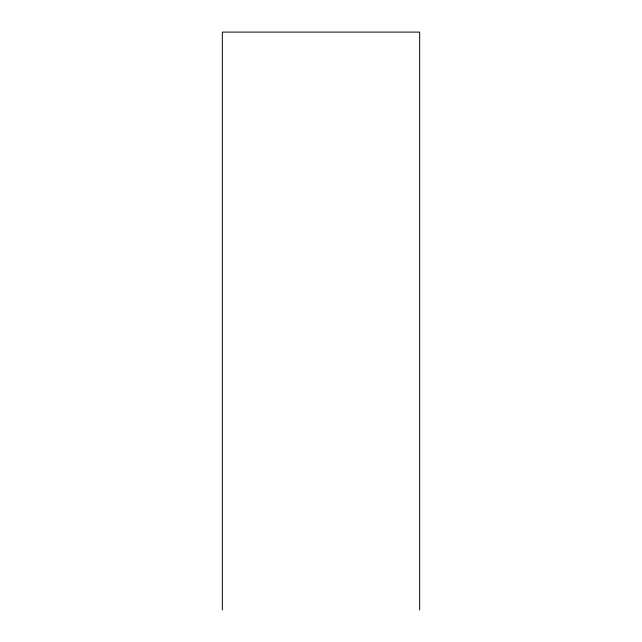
<?xml version="1.0" encoding="UTF-8"?>
<svg xmlns="http://www.w3.org/2000/svg" width="642" height="642" viewBox="0 0 642 642"><rect width="100%" height="100%" fill="white"/><g stroke="black" fill="none" stroke-linecap="round" stroke-linejoin="round"><path stroke-width="0.96" d="M419.659 609.9L419.659 32.1L222.341 32.1L222.341 609.9"/></g></svg>
